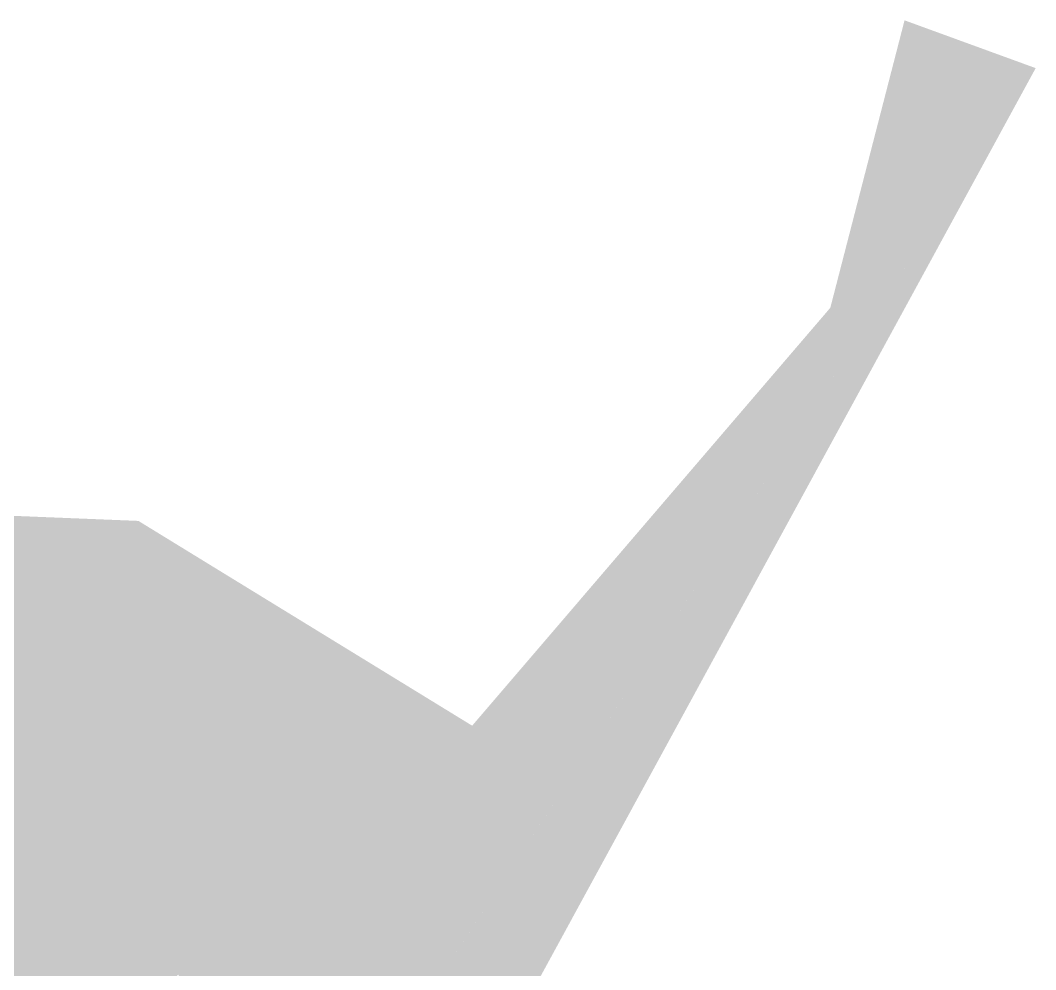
# Model space of a CAD drawing. Extents: x -0.07 to 1.13, y 0 to 1.85.
# Drawn here: x 0.536 to 1.133, y 1.287 to 1.844 of the extents above; entities that cross this region are included whole.
import ezdxf

# ---------------------------------------------------------------- set-up
doc = ezdxf.new("R2010")
doc.units = 0
for name, color, linetype in [('ARQ-HUM-251', 251, 'CONTINUOUS'), ('ARQ-HUM-252', 252, 'CONTINUOUS'), ('ARQ-HUM-254', 254, 'CONTINUOUS'), ('ARQ-HUM-255', 255, 'CONTINUOUS')]:
    doc.layers.add(name, color=color, linetype=linetype)

# ---------------------------------------------------------------- blocks, each defined once
blk = doc.blocks.new('*U1')
at = {"layer": 'ARQ-HUM-254'}
for points in [[(0.80166, 1.31136), (0.80166, 1.43017), (1.13264, 1.81616)], [(0.65835, 1.31326), (0.60562, 1.55038), (0.65835, 1.51804)], [(0.65835, 1.31326), (0.65835, 1.51804), (0.7482, 1.22982)], [(0.7482, 1.22982), (0.65835, 1.51804), (0.7482, 1.46295)], [(0.7482, 1.22982), (0.7482, 1.46295), (0.80166, 1.31136)], [(0.80166, 1.31136), (0.7482, 1.46295), (0.80166, 1.43017)]]:
    blk.add_solid(points, dxfattribs=at)
blk = doc.blocks.new('*U2')
at = {"layer": 'ARQ-HUM-255'}
for points in [[(0.52927, 0.85574), (0.52927, 1.55346), (0.54325, 0.85712)], [(0.54325, 0.85712), (0.52927, 1.55346), (0.54325, 1.5529)], [(0.54325, 1.2877), (0.54325, 1.5529), (0.58335, 1.2966)], [(0.58335, 1.2966), (0.54325, 1.5529), (0.58335, 1.55128)], [(0.58335, 1.2966), (0.58335, 1.55128), (0.60562, 1.30155)], [(0.60562, 1.30155), (0.58335, 1.55128), (0.60562, 1.55038)], [(0.60562, 1.30155), (0.60562, 1.55038), (0.62914, 1.30677)], [(0.62914, 1.30677), (0.60562, 1.55038), (0.62914, 1.44464)], [(0.62914, 1.30677), (0.62914, 1.44464), (0.65835, 1.31326)], [(0.65835, 0.92842), (0.62914, 1.28423), (0.65835, 1.31326)], [(0.65835, 0.92842), (0.65835, 1.31326), (0.71626, 1.05287)], [(0.54325, 0.85712), (0.54325, 1.2877), (0.58335, 0.86109)], [(0.58335, 0.86109), (0.54325, 1.2877), (0.58335, 1.23873)]]:
    blk.add_solid(points, dxfattribs=at)
blk = doc.blocks.new('*U3')
at = {"layer": 'ARQ-HUM-255'}
for points in [[(1.05562, 1.72633), (1.01202, 1.67549), (1.05562, 1.84422)], [(1.05562, 1.72633), (1.05562, 1.84422), (1.13264, 1.81616)]]:
    blk.add_solid(points, dxfattribs=at)

msp = doc.modelspace()

# ---------------------------------------------------------------- linework, layer by layer
at = {"layer": 'ARQ-HUM-251'}
for points in [[(0.7482, 1.22982), (0.88563, 1.36335), (0.71626, 1.05287)], [(0.65835, 1.31326), (0.71626, 1.05287), (0.7482, 1.22982)]]:
    msp.add_solid(points, dxfattribs=at)
at = {"layer": 'ARQ-HUM-252'}
for points in [[(0.7482, 1.22982), (0.88563, 1.36335), (1.13264, 1.81616)], [(0.58335, 1.23873), (0.54325, 1.2877), (0.65835, 1.31326)]]:
    msp.add_solid(points, dxfattribs=at)

# ---------------------------------------------------------------- block references
at = {"layer": 'ARQ-HUM-254'}
msp.add_blockref('*U1', (0, 0), dxfattribs=at)
at = {"layer": 'ARQ-HUM-255'}
for name in ['*U2', '*U3']:
    msp.add_blockref(name, (0, 0), dxfattribs=at)

doc.saveas('drawing.dxf')
